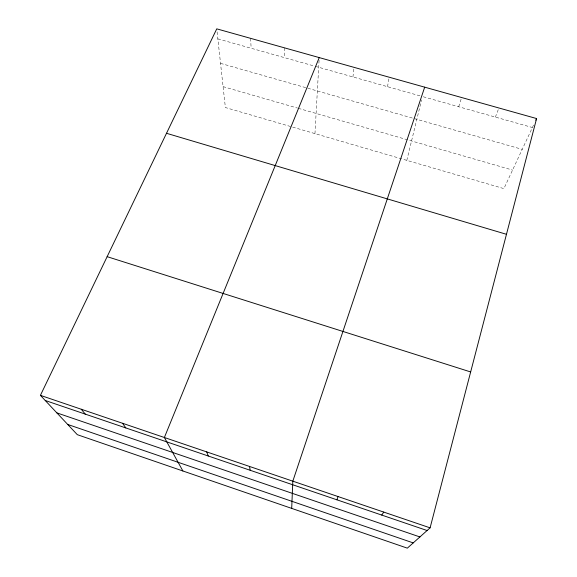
<?xml version="1.0" encoding="UTF-8"?>
<svg xmlns="http://www.w3.org/2000/svg" width="577" height="577" viewBox="0 0 577 577"><rect width="100%" height="100%" fill="white"/><g stroke="black" fill="none" stroke-linecap="round" stroke-linejoin="round"><path stroke-width="0.43" stroke-dasharray="2.88 2.16" d="M314.963 133.619L319.182 58.472M352.936 76.943L354.047 67.358M387.506 86.687L389.201 77.217M406.814 160.356L421.578 99.9M458.708 106.752L461.614 97.527M495.376 117.088L498.91 107.986M533.545 125.072L503.909 188.621L225.383 107.538L216.844 29.687M217.854 38.868L314.451 66.095M315.294 66.333L420.705 96.042M423.266 96.763L532.405 127.524M220.537 63.355L522.214 149.371M223.09 86.629L297.508 108.079M298.352 108.325L512.556 170.078M250.591 38.342L251.154 48.259M284.75 47.92L284.764 57.729"/><path stroke-width="0.87" d="M291.695 508.395L292.82 481.175L424.686 87.17M430.096 527.847L536.588 118.552L216.757 28.85L40.412 395.353L77.304 434.676L407.333 548.15L430.096 527.847L40.412 395.353M336.932 499.819L338.007 496.537M319.232 57.592L164.38 437.503L182.887 470.983M535.824 120.182L536.588 118.552M381.743 515.073L383.763 512.095M166.508 133.287L506.469 234.298M107.142 256.664L470.659 371.949M45.23 400.488L427.103 530.523M56.856 412.88L419.905 536.942M67.711 424.448L413.219 542.899M81.249 409.237L85.288 414.135M122.569 423.287L125.808 427.932M206.681 451.885L208.268 456.003M249.495 466.44L250.223 470.291"/></g></svg>
